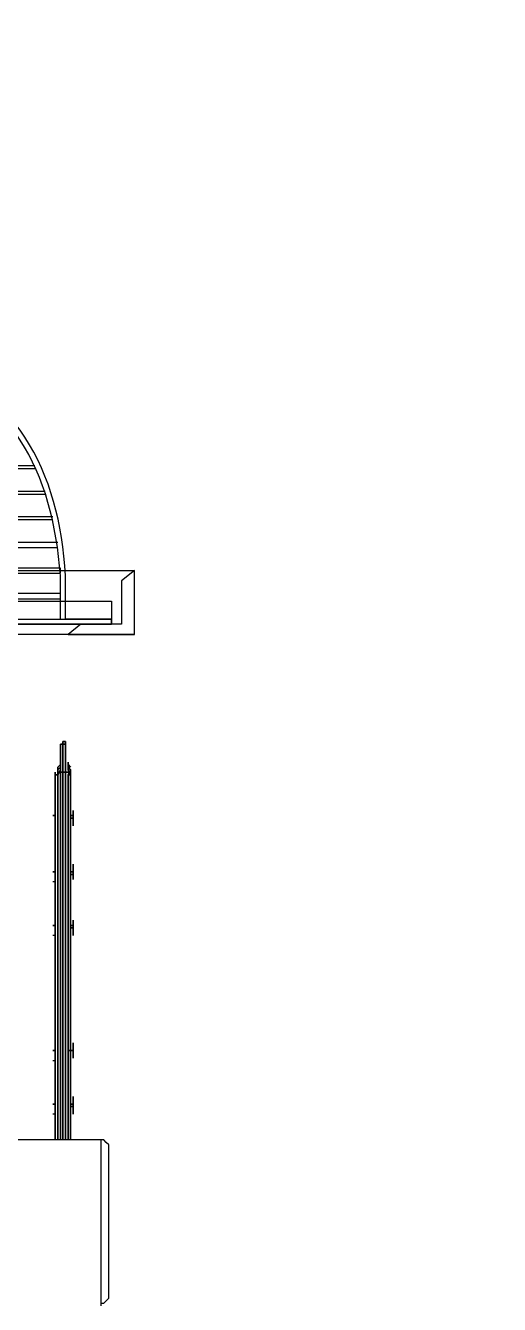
# Model space of a CAD drawing. Header units: metres. Extents: x 530959 to 531458, y 2674234 to 2674577.
# Drawn here: x 531162.23 to 531162.487, y 2674397.858 to 2674398.551 of the extents above; entities that cross this region are included whole.
import ezdxf

# ---------------------------------------------------------------- set-up
doc = ezdxf.new("R2010")
doc.units = ezdxf.units.M
doc.layers.add('300mm Hume Pipe', color=74, linetype='Continuous')
doc.layers.add('IDT', color=7, linetype='Continuous')

# ---------------------------------------------------------------- blocks, each defined once
blk = doc.blocks.new('IDT')
at = {"layer": 'IDT', "color": 0, "lineweight": 25}
for p, q in [((13.87452, 8.80411), (13.87176, 8.80135)), ((13.87176, 8.80135), (13.87176, 8.79997)), ((13.87591, 8.80411), (13.87452, 8.80411)), ((13.87591, 8.8055), (13.87591, 8.71559)), ((13.87176, 8.79997), (13.87176, 8.71974)), ((13.87176, 8.71974), (13.87176, 8.71836)), ((13.87176, 8.71836), (13.87314, 8.71698)), ((13.87314, 8.71698), (13.87452, 8.71559)), ((13.87452, 8.71559), (13.87591, 8.71559)), ((13.87591, 8.71559), (14.34065, 8.71559)), ((13.89251, 8.5178), (13.89251, 8.71559)), ((13.89251, 8.71559), (13.89251, 8.5178)), ((13.89389, 8.5178), (13.89389, 8.71559)), ((13.89389, 8.71559), (13.89389, 8.5178)), ((13.89527, 8.71559), (13.89527, 8.51642)), ((13.89527, 8.51642), (13.89527, 8.71559)), ((13.89527, 8.51642), (13.89527, 8.71559)), ((13.89527, 8.71559), (13.89527, 8.51642)), ((13.89666, 8.71559), (13.89666, 8.51642)), ((13.89666, 8.51642), (13.89666, 8.71559)), ((13.89804, 8.51642), (13.89804, 8.71559)), ((13.89804, 8.71559), (13.89804, 8.51642)), ((13.89942, 8.5178), (13.89942, 8.71559)), ((13.89942, 8.71559), (13.89942, 8.5178)), ((13.9008, 8.71559), (13.9008, 8.5178)), ((13.9008, 8.5178), (13.9008, 8.71559)), ((13.89112, 8.70038), (13.89112, 8.70176)), ((13.89112, 8.70176), (13.89112, 8.70038)), ((13.89112, 8.70038), (13.89112, 8.69761)), ((13.89112, 8.69761), (13.89112, 8.70038)), ((13.89251, 8.69761), (13.89112, 8.69761)), ((13.89112, 8.69761), (13.89112, 8.69623)), ((13.89112, 8.69623), (13.89112, 8.69761)), ((13.89112, 8.69761), (13.89251, 8.69761)), ((13.89251, 8.70176), (13.89251, 8.69623)), ((13.89251, 8.69761), (13.89251, 8.70176)), ((13.89251, 8.69623), (13.89251, 8.69761)), ((13.9008, 8.70176), (13.90219, 8.70176)), ((13.9008, 8.69761), (13.9008, 8.70176)), ((13.9008, 8.70176), (13.9008, 8.70038)), ((13.9008, 8.70038), (13.9008, 8.70176)), ((13.9008, 8.70176), (13.9008, 8.69761)), ((13.9008, 8.70038), (13.9008, 8.69623)), ((13.9008, 8.69623), (13.9008, 8.70038)), ((13.9008, 8.69623), (13.9008, 8.69761)), ((13.9008, 8.69761), (13.9008, 8.69623)), ((13.89251, 8.69623), (13.89112, 8.69623)), ((13.89112, 8.69623), (13.89112, 8.69346)), ((13.89112, 8.69346), (13.89112, 8.69623)), ((13.89112, 8.69623), (13.89251, 8.69623)), ((13.89112, 8.69346), (13.89112, 8.69208)), ((13.89112, 8.69208), (13.89112, 8.69346)), ((13.89251, 8.69623), (13.89251, 8.69208)), ((13.89251, 8.69208), (13.89251, 8.69623)), ((13.9008, 8.69208), (13.9008, 8.69623)), ((13.9008, 8.69623), (13.90219, 8.69623)), ((13.90219, 8.69623), (13.9008, 8.69623)), ((13.9008, 8.69623), (13.9008, 8.69208)), ((13.9008, 8.69346), (13.9008, 8.69623)), ((13.9008, 8.69623), (13.90219, 8.69623)), ((13.9008, 8.69346), (13.9008, 8.69623)), ((13.9008, 8.69623), (13.90219, 8.69623)), ((13.9008, 8.69346), (13.9008, 8.69208)), ((13.9008, 8.69208), (13.9008, 8.69346)), ((13.89112, 8.66995), (13.89112, 8.67133)), ((13.89112, 8.67133), (13.89112, 8.66995)), ((13.89112, 8.66995), (13.89112, 8.66718)), ((13.89112, 8.66718), (13.89112, 8.66995)), ((13.89251, 8.66718), (13.89251, 8.67272)), ((13.89251, 8.67272), (13.89251, 8.66718)), ((13.9008, 8.67272), (13.90219, 8.67272)), ((13.9008, 8.66718), (13.9008, 8.67272)), ((13.9008, 8.67272), (13.9008, 8.66718)), ((13.9008, 8.67133), (13.9008, 8.66995)), ((13.9008, 8.66995), (13.9008, 8.67133)), ((13.9008, 8.66995), (13.9008, 8.66718)), ((13.9008, 8.66718), (13.9008, 8.66995)), ((13.89251, 8.66718), (13.89112, 8.66718)), ((13.89112, 8.66718), (13.89112, 8.66442)), ((13.89112, 8.66442), (13.89112, 8.66718)), ((13.89112, 8.66718), (13.89251, 8.66718)), ((13.89112, 8.66718), (13.89251, 8.66718)), ((13.89251, 8.66718), (13.89112, 8.66718)), ((13.89251, 8.66718), (13.89112, 8.66718)), ((13.89112, 8.66718), (13.89251, 8.66718)), ((13.89112, 8.66442), (13.89112, 8.66303)), ((13.89112, 8.66303), (13.89112, 8.66442)), ((13.89389, 8.66718), (13.89251, 8.66718)), ((13.89251, 8.66718), (13.89251, 8.66303)), ((13.89251, 8.66303), (13.89251, 8.66718)), ((13.89251, 8.66718), (13.89389, 8.66718)), ((13.9008, 8.66303), (13.9008, 8.66718)), ((13.9008, 8.66718), (13.90219, 8.66718)), ((13.90219, 8.66718), (13.9008, 8.66718)), ((13.9008, 8.66718), (13.9008, 8.66303)), ((13.9008, 8.66718), (13.9008, 8.66442)), ((13.9008, 8.66442), (13.9008, 8.66718)), ((13.9008, 8.66718), (13.90219, 8.66718)), ((13.90219, 8.66718), (13.9008, 8.66718)), ((13.9008, 8.66718), (13.90219, 8.66718)), ((13.90219, 8.66718), (13.9008, 8.66718)), ((13.9008, 8.66442), (13.9008, 8.66303)), ((13.9008, 8.66303), (13.9008, 8.66442)), ((13.89112, 8.60356), (13.89112, 8.60494)), ((13.89112, 8.60494), (13.89112, 8.60356)), ((13.89112, 8.60356), (13.89112, 8.60079)), ((13.89112, 8.60079), (13.89112, 8.60356)), ((13.89112, 8.60079), (13.89112, 8.59941)), ((13.89112, 8.59941), (13.89112, 8.60079)), ((13.89112, 8.60079), (13.89251, 8.60079)), ((13.89251, 8.60079), (13.89112, 8.60079)), ((13.89251, 8.60494), (13.89251, 8.59941)), ((13.89251, 8.60079), (13.89251, 8.60494)), ((13.89251, 8.59941), (13.89251, 8.60079)), ((13.9008, 8.60494), (13.90219, 8.60494)), ((13.9008, 8.60494), (13.9008, 8.60079)), ((13.9008, 8.60356), (13.9008, 8.60494)), ((13.9008, 8.60356), (13.9008, 8.60494)), ((13.9008, 8.60494), (13.9008, 8.60079)), ((13.9008, 8.60079), (13.9008, 8.60356)), ((13.9008, 8.60079), (13.9008, 8.60356)), ((13.9008, 8.59941), (13.9008, 8.60079)), ((13.9008, 8.60079), (13.9008, 8.59941)), ((13.9008, 8.59941), (13.9008, 8.60079)), ((13.9008, 8.60079), (13.9008, 8.59941)), ((13.89251, 8.59941), (13.89112, 8.59941)), ((13.89112, 8.59941), (13.89112, 8.59803)), ((13.89112, 8.59803), (13.89112, 8.59941)), ((13.89112, 8.59941), (13.89251, 8.59941)), ((13.89112, 8.59803), (13.89112, 8.59664)), ((13.89112, 8.59664), (13.89112, 8.59803)), ((13.89251, 8.59941), (13.89251, 8.59526)), ((13.89251, 8.59526), (13.89251, 8.59941)), ((13.9008, 8.59941), (13.90219, 8.59941)), ((13.90219, 8.59941), (13.9008, 8.59941)), ((13.9008, 8.59941), (13.90219, 8.59941)), ((13.90219, 8.59941), (13.9008, 8.59941)), ((13.9008, 8.59941), (13.9008, 8.59526)), ((13.9008, 8.59526), (13.9008, 8.59941)), ((13.9008, 8.59941), (13.9008, 8.59803)), ((13.9008, 8.59803), (13.9008, 8.59941)), ((13.9008, 8.59803), (13.9008, 8.59664)), ((13.9008, 8.59664), (13.9008, 8.59803)), ((13.89112, 8.57313), (13.89112, 8.57451)), ((13.89112, 8.57451), (13.89112, 8.57313)), ((13.89112, 8.57313), (13.89112, 8.57175)), ((13.89112, 8.57175), (13.89112, 8.57313)), ((13.89251, 8.57589), (13.89251, 8.57036)), ((13.89251, 8.57175), (13.89251, 8.57589)), ((13.9008, 8.57589), (13.90219, 8.57589)), ((13.9008, 8.57175), (13.9008, 8.57589)), ((13.9008, 8.57589), (13.9008, 8.57175)), ((13.9008, 8.57313), (13.9008, 8.57451)), ((13.9008, 8.57451), (13.9008, 8.57313)), ((13.9008, 8.57313), (13.9008, 8.57175)), ((13.9008, 8.57175), (13.9008, 8.57313)), ((13.89251, 8.57175), (13.89112, 8.57175)), ((13.89112, 8.57175), (13.89112, 8.57036)), ((13.89112, 8.57036), (13.89112, 8.57175)), ((13.89112, 8.57175), (13.89251, 8.57175)), ((13.89251, 8.57036), (13.89112, 8.57036)), ((13.89112, 8.57036), (13.89112, 8.5676)), ((13.89112, 8.5676), (13.89112, 8.57036)), ((13.89112, 8.57036), (13.89251, 8.57036)), ((13.89112, 8.5676), (13.89112, 8.56621)), ((13.89112, 8.56621), (13.89112, 8.5676)), ((13.89251, 8.57036), (13.89251, 8.57175)), ((13.89251, 8.57036), (13.89251, 8.56621)), ((13.89251, 8.56621), (13.89251, 8.57036)), ((13.9008, 8.57175), (13.9008, 8.57036)), ((13.9008, 8.57036), (13.9008, 8.57175)), ((13.9008, 8.57036), (13.9008, 8.57175)), ((13.9008, 8.57175), (13.9008, 8.57036)), ((13.9008, 8.57036), (13.90219, 8.57036)), ((13.9008, 8.57036), (13.90219, 8.57036)), ((13.90219, 8.57036), (13.9008, 8.57036)), ((13.9008, 8.57036), (13.9008, 8.56621)), ((13.9008, 8.56621), (13.9008, 8.57036)), ((13.9008, 8.57036), (13.9008, 8.5676)), ((13.9008, 8.5676), (13.9008, 8.57036)), ((13.9008, 8.5676), (13.9008, 8.56621)), ((13.9008, 8.56621), (13.9008, 8.5676)), ((13.89112, 8.54408), (13.89112, 8.54547)), ((13.89112, 8.54547), (13.89112, 8.54408)), ((13.89251, 8.54547), (13.89251, 8.53993)), ((13.89251, 8.53993), (13.89251, 8.54547)), ((13.9008, 8.54408), (13.9008, 8.54547)), ((13.9008, 8.54547), (13.9008, 8.54132)), ((13.9008, 8.54132), (13.9008, 8.54547)), ((13.9008, 8.54547), (13.9008, 8.54408)), ((13.89112, 8.54408), (13.89112, 8.54132)), ((13.89112, 8.54132), (13.89112, 8.54408)), ((13.89251, 8.54132), (13.89112, 8.54132)), ((13.89112, 8.54132), (13.89112, 8.53993)), ((13.89112, 8.53993), (13.89112, 8.54132)), ((13.89112, 8.54132), (13.89251, 8.54132)), ((13.89112, 8.53855), (13.89112, 8.53993)), ((13.89112, 8.53993), (13.89251, 8.53993)), ((13.89251, 8.53993), (13.89112, 8.53993)), ((13.89112, 8.53993), (13.89112, 8.53855)), ((13.89112, 8.53717), (13.89112, 8.53855)), ((13.89112, 8.53855), (13.89112, 8.53717)), ((13.89251, 8.53993), (13.89251, 8.53578)), ((13.89251, 8.53578), (13.89251, 8.53993)), ((13.9008, 8.53993), (13.9008, 8.54408)), ((13.9008, 8.54408), (13.9008, 8.54132)), ((13.9008, 8.54132), (13.9008, 8.53993)), ((13.9008, 8.54132), (13.9008, 8.53993)), ((13.9008, 8.53993), (13.9008, 8.54132)), ((13.9008, 8.53578), (13.9008, 8.53993)), ((13.9008, 8.53993), (13.9008, 8.53578)), ((13.9008, 8.53855), (13.9008, 8.53993)), ((13.9008, 8.53993), (13.90219, 8.53993)), ((13.90219, 8.53993), (13.9008, 8.53993)), ((13.9008, 8.53993), (13.9008, 8.53855)), ((13.9008, 8.53855), (13.9008, 8.53717)), ((13.9008, 8.53717), (13.9008, 8.53855)), ((13.89251, 8.51504), (13.89389, 8.5178)), ((13.89389, 8.5178), (13.89251, 8.5178)), ((13.89251, 8.5178), (13.89389, 8.51504)), ((13.89389, 8.51504), (13.89251, 8.5178)), ((13.89251, 8.5178), (13.89389, 8.5178)), ((13.89389, 8.5178), (13.89251, 8.51504)), ((13.89251, 8.5178), (13.89251, 8.51642)), ((13.89251, 8.51642), (13.89251, 8.5178)), ((13.89942, 8.5178), (13.89804, 8.51504)), ((13.89804, 8.51504), (13.89942, 8.5178)), ((13.9008, 8.5178), (13.89942, 8.5178)), ((13.89942, 8.5178), (13.9008, 8.5178)), ((13.89942, 8.51365), (13.89942, 8.5178)), ((13.89942, 8.5178), (13.89942, 8.51365)), ((13.9008, 8.5178), (13.9008, 8.51642)), ((13.9008, 8.51642), (13.9008, 8.5178)), ((13.89251, 8.51504), (13.89251, 8.51642)), ((13.89251, 8.51642), (13.89251, 8.51504)), ((13.89389, 8.51365), (13.89251, 8.51504)), ((13.89251, 8.51504), (13.89389, 8.51365)), ((13.89389, 8.51365), (13.89251, 8.51504)), ((13.89251, 8.51504), (13.89389, 8.51365)), ((13.89389, 8.51227), (13.89251, 8.51365)), ((13.89251, 8.51365), (13.89389, 8.51227)), ((13.89527, 8.51642), (13.89389, 8.51642)), ((13.89389, 8.51642), (13.89527, 8.51642)), ((13.89389, 8.51504), (13.89389, 8.51089)), ((13.89389, 8.51089), (13.89389, 8.51504)), ((13.89389, 8.51089), (13.89389, 8.51227)), ((13.89389, 8.51227), (13.89389, 8.51089)), ((13.89666, 8.51642), (13.89527, 8.51642)), ((13.89527, 8.51642), (13.89527, 8.49982)), ((13.89527, 8.5012), (13.89527, 8.51642)), ((13.89527, 8.51642), (13.89527, 8.5012)), ((13.89527, 8.49982), (13.89527, 8.51642)), ((13.89527, 8.51642), (13.89666, 8.51642)), ((13.89804, 8.51642), (13.89666, 8.51642)), ((13.89666, 8.49982), (13.89666, 8.51642)), ((13.89666, 8.51642), (13.89804, 8.51642)), ((13.89666, 8.51642), (13.89666, 8.49982)), ((13.89804, 8.5012), (13.89804, 8.51642)), ((13.89804, 8.51642), (13.89804, 8.5012)), ((13.89804, 8.51504), (13.89804, 8.51089)), ((13.89804, 8.51089), (13.89804, 8.51504)), ((13.89942, 8.51504), (13.89804, 8.51365)), ((13.89804, 8.51365), (13.89942, 8.51504)), ((13.89804, 8.51227), (13.89942, 8.51365)), ((13.89942, 8.51365), (13.89804, 8.51227)), ((13.89804, 8.51089), (13.89804, 8.51227)), ((13.89804, 8.51227), (13.89804, 8.51089)), ((13.89942, 8.51642), (13.89942, 8.51504)), ((13.89942, 8.51504), (13.89942, 8.51642)), ((13.89666, 8.5012), (13.89527, 8.5012)), ((13.89527, 8.5012), (13.89666, 8.5012)), ((13.89527, 8.49982), (13.89666, 8.49982)), ((13.89666, 8.49982), (13.89527, 8.49982)), ((13.89804, 8.5012), (13.89666, 8.5012)), ((13.89666, 8.5012), (13.89804, 8.5012)), ((13.85793, 8.44173), (15.01424, 8.44173)), ((13.89389, 8.44173), (13.85793, 8.44173)), ((13.85793, 8.44173), (13.85793, 8.40715)), ((13.88697, 8.4362), (13.89389, 8.44173)), ((13.86484, 8.41268), (13.86484, 8.4362)), ((13.86484, 8.4362), (13.88697, 8.4362)), ((14.41672, 8.4362), (13.87038, 8.4362)), ((13.87038, 8.4362), (13.87038, 8.43343)), ((13.87038, 8.43343), (13.87038, 8.4362)), ((13.87038, 8.4362), (13.89804, 8.4362)), ((13.87038, 8.4362), (14.41672, 8.4362)), ((13.87038, 8.42375), (13.87038, 8.4362)), ((14.98519, 8.4362), (13.88697, 8.4362)), ((13.87038, 8.43343), (13.89527, 8.43343)), ((14.41672, 8.43343), (13.87038, 8.43343)), ((13.89527, 8.43343), (13.89527, 8.40992)), ((13.89804, 8.43343), (13.89804, 8.40992)), ((14.41672, 8.42375), (13.87038, 8.42375)), ((14.39044, 8.42237), (13.89804, 8.42237)), ((13.89804, 8.42237), (13.89804, 8.4196)), ((13.89804, 8.4196), (14.39044, 8.4196)), ((13.85793, 8.40715), (13.86484, 8.41268)), ((15.0502, 8.40715), (13.85793, 8.40715)), ((14.39044, 8.40853), (13.89804, 8.40853)), ((13.89804, 8.40853), (13.89804, 8.40577)), ((13.89804, 8.40577), (14.39044, 8.40577)), ((14.38767, 8.3947), (13.89942, 8.3947)), ((13.89942, 8.39194), (14.38767, 8.39194)), ((14.38629, 8.37949), (13.90219, 8.37949)), ((13.90219, 8.3781), (14.38491, 8.3781)), ((14.38214, 8.36566), (13.90634, 8.36566)), ((13.90634, 8.36427), (14.38076, 8.36427)), ((14.37661, 8.35182), (13.91187, 8.35182)), ((13.91187, 8.35044), (14.37523, 8.35044))]:
    blk.add_line(p, q, dxfattribs=at)
for points in [[(13.89527, 8.40992), (13.89808, 8.35323), (13.92344, 8.30724), (13.97826, 8.2882)], [(13.89804, 8.40992), (13.902, 8.35342), (13.92492, 8.31012), (13.97964, 8.29097)]]:
    blk.add_open_spline(points, degree=3, dxfattribs=at)

msp = doc.modelspace()

# ---------------------------------------------------------------- hatches: boundary and pattern name
at = {"layer": '300mm Hume Pipe'}
h = msp.add_hatch(dxfattribs=at)
h.set_pattern_fill('ANSI37', color=74, angle=-90)
h.set_pattern_definition([(315, (-2142903.4492, 3207223.71311), (0.0883883476483, 0.0883883476483), []), (45, (-2142903.4492, 3207223.71311), (-0.0883883476483, 0.0883883476483), [])])
edge = h.paths.add_edge_path()
edge.add_line((531263.82775, 2674405.51012), (531145.17594, 2674405.51012))
edge.add_arc((531145.17594, 2674404.61012), 0.9, 90, 180)
edge.add_line((531144.27594, 2674404.61012), (531144.27594, 2674398.22494))
edge.add_line((531144.27594, 2674398.22494), (531144.57594, 2674398.22494))
edge.add_line((531144.57594, 2674398.22494), (531144.57594, 2674404.31012))
edge.add_arc((531145.47594, 2674404.31012), 0.9, 90, 180, ccw=False)
edge.add_line((531145.47594, 2674405.21012), (531263.82775, 2674405.21012))
edge.add_line((531263.82775, 2674405.21012), (531263.82775, 2674405.51012))
edge = h.paths.add_edge_path(flags=17)
edge.add_line((531263.82775, 2674405.08996), (531145.56, 2674405.08996))
edge.add_arc((531145.56, 2674404.18996), 0.9, 90, 180)
edge.add_line((531144.66, 2674404.18996), (531144.66, 2674398.22494))
edge.add_line((531144.66, 2674398.22494), (531144.96, 2674398.22494))
edge.add_line((531144.96, 2674398.22494), (531144.96, 2674403.88996))
edge.add_arc((531145.86, 2674403.88996), 0.9, 90, 180, ccw=False)
edge.add_line((531145.86, 2674404.78996), (531263.82775, 2674404.78996))
edge.add_line((531263.82775, 2674404.78996), (531263.82775, 2674405.08996))

# ---------------------------------------------------------------- block references
at = {"layer": 'IDT', "color": 8, "rotation": 180}
msp.add_blockref('IDT', (531176.14728, 2674406.66297), dxfattribs=at)

doc.saveas('drawing.dxf')
